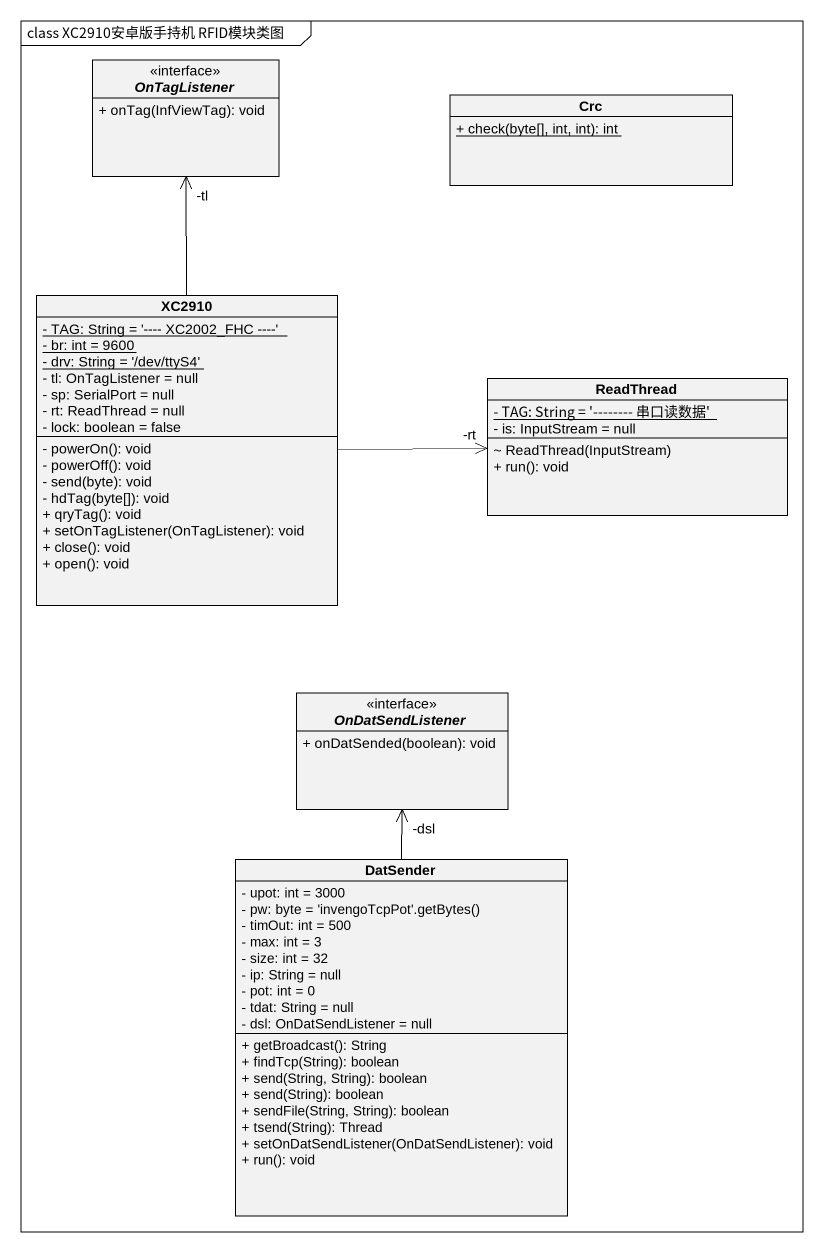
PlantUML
@startuml
mainframe class XC2910安卓版手持机 RFID模块类图
hide circle
hide empty members
skinparam classAttributeIconSize 0
interface OnTagListener <<interface>> {
  + onTag(InfViewTag): void
}
class Crc {
  {static} + check(byte[], int, int): int
}
class XC2910 {
  {static} - TAG: String = '~--~-- XC2002_FHC ~--~--'
  {static} - br: int = 9600
  {static} - drv: String = '/dev/ttyS4'
  - tl: OnTagListener = null
  - sp: SerialPort = null
  - rt: ReadThread = null
  - lock: boolean = false
  - powerOn(): void
  - powerOff(): void
  - send(byte): void
  - hdTag(byte[]): void
  + qryTag(): void
  + setOnTagListener(OnTagListener): void
  + close(): void
  + open(): void
}
class ReadThread {
  {static} - TAG: String = '~--~--~--~-- 串口读数据'
  - is: InputStream = null
  ~ ReadThread(InputStream)
  + run(): void
}
interface OnDatSendListener <<interface>> {
  + onDatSended(boolean): void
}
class DatSender {
  - upot: int = 3000
  {field} - pw: byte = 'invengoTcpPot'.getBytes()
  - timOut: int = 500
  - max: int = 3
  - size: int = 32
  - ip: String = null
  - pot: int = 0
  - tdat: String = null
  - dsl: OnDatSendListener = null
  + getBroadcast(): String
  + findTcp(String): boolean
  + send(String, String): boolean
  + send(String): boolean
  + sendFile(String, String): boolean
  + tsend(String): Thread
  + setOnDatSendListener(OnDatSendListener): void
  + run(): void
}
XC2910 -up-> "-tl" OnTagListener
XC2910 -right-> "-rt" ReadThread
DatSender -up-> "-dsl" OnDatSendListener
@enduml
